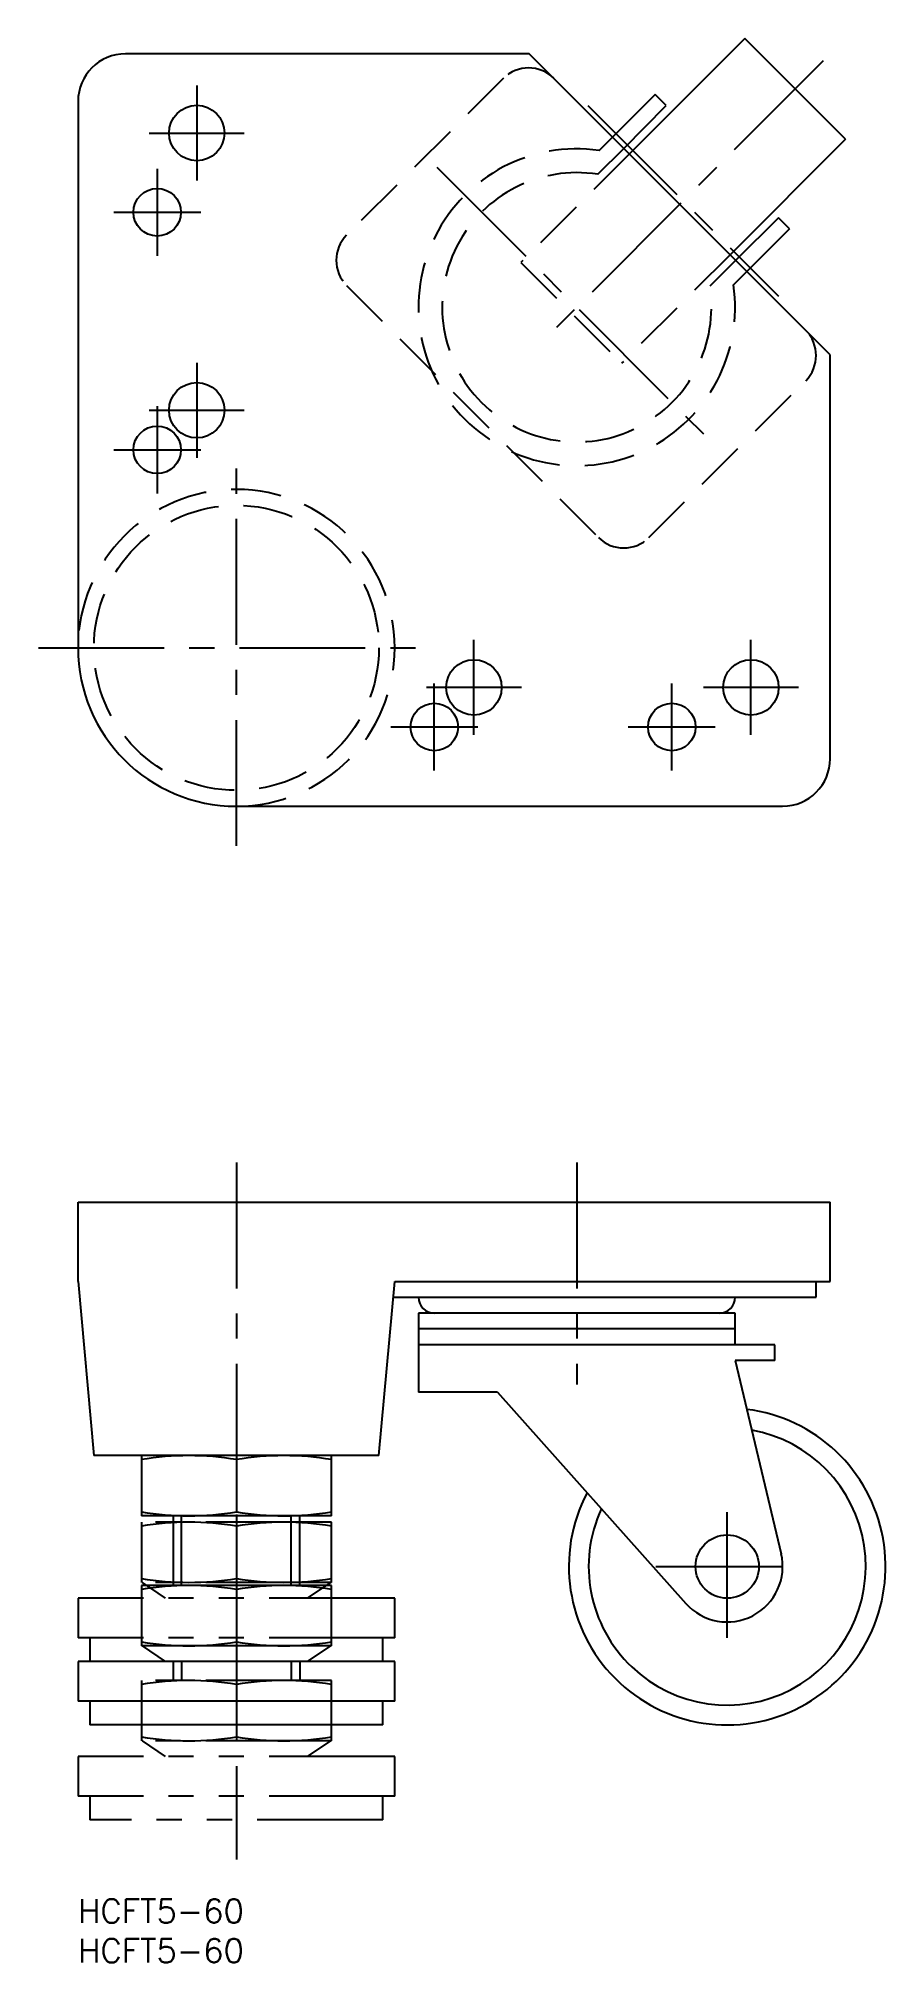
# Model space of a CAD drawing. Extents: x -5 to 102, y -8 to 235.
import ezdxf

# ---------------------------------------------------------------- set-up
doc = ezdxf.new("R2010")
doc.units = 0
doc.header["$LTSCALE"] = 0.5
for name, pattern in [('CENTER', [50.8, 31.75, -6.35, 6.35, -6.35]), ('DASHED', [19.05, 12.7, -6.35]), ('PHANTOM', [63.5, 31.75, -6.35, 6.35, -6.35, 6.35, -6.35])]:
    doc.linetypes.add(name, pattern=pattern)
for name, color, linetype in [('MSM_CENTER', 1, 'CENTER'), ('MSM_CONTINUOUS', 7, 'CONTINUOUS'), ('MSM_DASHED', 4, 'DASHED'), ('MSM_IMAGINARY', 6, 'PHANTOM'), ('MSM_NARROW', 5, 'CONTINUOUS'), ('MSM_PART_NUMBER', 7, 'CONTINUOUS')]:
    doc.layers.add(name, color=color, linetype=linetype)
doc.styles.get("Standard").update_dxf_attribs({"font": 'txt.shx', "height": 3, "bigfont": 'bigfont.shx'})

# ---------------------------------------------------------------- blocks, each defined once
blk = doc.blocks.new('*U14')
at = {"layer": 'MSM_PART_NUMBER'}
blk.add_text('HCFT5-60', height=3, dxfattribs=at).set_placement((0, -3))
blk = doc.blocks.new('*U15')
at = {"layer": 'MSM_PART_NUMBER'}
blk.add_text('HCFT5-60', height=3, dxfattribs=at).set_placement((0, -8))

msp = doc.modelspace()

# ---------------------------------------------------------------- linework, layer by layer
at = {"layer": 'MSM_CENTER'}
for p, q in [((94.11, 232.11), (58.76, 196.76)), ((15, 229), (15, 217)), ((64.41, 226.46), (88.46, 202.41)), ((9, 223), (21, 223)), ((45.32, 218.68), (80.68, 183.32)), ((10, 218.5), (10, 207.5)), ((4.5, 213), (15.5, 213)), ((15, 194), (15, 182)), ((9, 188), (21, 188)), ((10, 188.5), (10, 177.5)), ((4.5, 183), (15.5, 183)), ((20, 133), (20, 183)), ((-5, 158), (45, 158)), ((50, 147), (50, 159)), ((85, 147), (85, 159)), ((45, 142.5), (45, 153.5)), ((75, 142.5), (75, 153.5)), ((56, 153), (44, 153)), ((91, 153), (79, 153)), ((50.5, 148), (39.5, 148)), ((80.5, 148), (69.5, 148)), ((20, 93), (20, 5)), ((63, 93), (63, 65)), ((82, 33), (82, 51)), ((73, 42), (91, 42))]:
    msp.add_line(p, q, dxfattribs=at)
at = {"layer": 'MSM_CONTINUOUS'}
for p, q in [((84.21, 234.94), (69.64, 220.36)), ((96.94, 222.21), (84.21, 234.94)), ((57, 233), (6, 233)), ((95, 195), (57, 233)), ((0, 227), (0, 158)), ((72.9, 227.87), (67.51, 222.49)), ((68.93, 221.07), (74.31, 226.46)), ((74.31, 226.46), (72.9, 227.87)), ((96.94, 222.21), (82.36, 207.64)), ((88.46, 212.31), (83.07, 206.93)), ((89.87, 210.9), (88.46, 212.31)), ((89.87, 210.9), (84.49, 205.51)), ((95, 144), (95, 195)), ((20, 138), (89, 138)), ((0, 78), (0, 88)), ((0, 88), (95, 88)), ((95, 78), (95, 88)), ((0, 78), (2, 56)), ((38, 56), (40, 78)), ((40, 78), (95, 78)), ((93.23, 76), (93.23, 78)), ((39.82, 76), (93.23, 76)), ((83, 74), (43, 74)), ((43, 74), (43, 64)), ((83, 70), (83, 74)), ((83, 72), (43, 72)), ((88, 70), (43, 70)), ((88, 68), (88, 70)), ((88, 68), (83, 68)), ((83, 68), (88.81, 43.62)), ((53, 64), (43, 64)), ((53, 64), (76.78, 37.34)), ((38, 56), (2, 56)), ((8, 56), (8, 48.4)), ((32, 48.4), (32, 56)), ((20, 55.5), (20, 48.9)), ((32, 48.4), (8, 48.4)), ((12, 48.4), (12, 39.6)), ((28, 39.6), (28, 48.4)), ((8, 39.6), (8, 32)), ((32, 39.6), (8, 39.6)), ((20, 39.1), (20, 32.5)), ((32, 32), (32, 39.6)), ((32, 32), (8, 32)), ((8.08, 32), (11, 30)), ((29, 30), (31.92, 32)), ((0, 30), (0, 25)), ((40, 30), (0, 30)), ((40, 25), (40, 30)), ((40, 25), (0, 25)), ((1.5, 25), (1.5, 22)), ((38.5, 22), (38.5, 25)), ((38.5, 22), (1.5, 22))]:
    msp.add_line(p, q, dxfattribs=at)
for centre, radius in [((15, 223), 3.5), ((10, 213), 3), ((15, 188), 3.5), ((10, 183), 3), ((50, 153), 3.5), ((85, 153), 3.5), ((45, 148), 3), ((75, 148), 3), ((82, 42), 4)]:
    msp.add_circle(centre, radius, dxfattribs=at)
for centre, radius, start, end in [((6, 227), 6, 90, 180), ((20, 158), 20, 180, 270), ((89, 144), 6, 270, 360), ((45, 76), 2, 180, 270), ((81, 76), 2, 270, 0), ((82, 42), 20, 152.2153, 82.9168), ((82, 42), 17.5, 155.3062, 79.8259), ((14, 19.56), 36.44, 80.5216, 99.4784), ((26, 19.56), 36.44, 80.5216, 99.4784), ((14, 84.84), 36.44, 260.5216, 279.4784), ((26, 84.84), 36.44, 260.5216, 279.4784), ((82, 42), 7, 221.728, 13.4041), ((14, 3.16), 36.44, 80.5216, 99.4784), ((26, 3.16), 36.44, 80.5216, 99.4784), ((14, 68.44), 36.44, 260.5216, 279.4784), ((26, 68.44), 36.44, 260.5216, 279.4784)]:
    msp.add_arc(centre, radius, start, end, dxfattribs=at)
at = {"layer": 'MSM_DASHED'}
for p, q in [((53.73, 229.91), (33.93, 210.11)), ((65.83, 220.8), (67.51, 222.49)), ((69.64, 220.36), (55.93, 206.66)), ((65.65, 217.79), (68.93, 221.07)), ((55.93, 206.66), (68.66, 193.93)), ((82.36, 207.64), (68.66, 193.93)), ((83.07, 206.93), (79.79, 203.65)), ((82.8, 203.83), (84.49, 205.51)), ((33.93, 203.75), (65.75, 171.93)), ((72.11, 171.93), (91.91, 191.73))]:
    msp.add_line(p, q, dxfattribs=at)
msp.add_circle((20, 158), 18, dxfattribs=at)
for centre, radius, start, end in [((56.91, 226.73), 4.5, 45, 135), ((63, 201), 20, 81.8699, 8.1301), ((63, 201), 17, 81.0319, 8.9681), ((37.11, 206.93), 4.5, 135, 225), ((88.73, 194.91), 4.5, 315, 45), ((20, 158), 20, 270, 180), ((68.93, 175.11), 4.5, 225, 315)]:
    msp.add_arc(centre, radius, start, end, dxfattribs=at)
at = {"layer": 'MSM_IMAGINARY'}
for p, q in [((8, 47.6), (8, 40)), ((32, 47.6), (8, 47.6)), ((20, 47.1), (20, 40.5)), ((32, 40), (32, 47.6)), ((32, 40), (8, 40)), ((8.08, 40), (11, 38)), ((29, 38), (31.92, 40)), ((0, 38), (0, 33)), ((40, 38), (0, 38)), ((40, 33), (40, 38)), ((40, 33), (0, 33)), ((1.5, 33), (1.5, 30)), ((38.5, 30), (38.5, 33)), ((38.5, 30), (1.5, 30)), ((12, 30), (12, 27.6)), ((13.08, 30), (13.08, 27.6)), ((26.92, 30), (26.92, 27.6)), ((28, 30), (28, 27.6)), ((8, 27.6), (8, 20)), ((32, 27.6), (8, 27.6)), ((20, 27.1), (20, 20.5)), ((32, 20), (32, 27.6)), ((32, 20), (8, 20)), ((8.08, 20), (11, 18)), ((29, 18), (31.92, 20)), ((0, 18), (0, 13)), ((40, 18), (0, 18)), ((40, 13), (40, 18)), ((40, 13), (0, 13)), ((1.5, 13), (1.5, 10)), ((38.5, 10), (38.5, 13)), ((38.5, 10), (1.5, 10))]:
    msp.add_line(p, q, dxfattribs=at)
for centre, start, end in [((14, 11.16), 80.5216, 99.4784), ((26, 11.16), 80.5216, 99.4784), ((14, 76.44), 260.5216, 279.4784), ((26, 76.44), 260.5216, 279.4784), ((14, -8.84), 80.5216, 99.4784), ((26, -8.84), 80.5216, 99.4784), ((14, 56.44), 260.5216, 279.4784), ((26, 56.44), 260.5216, 279.4784)]:
    msp.add_arc(centre, 36.44, start, end, dxfattribs=at)
at = {"layer": 'MSM_NARROW'}
for p, q in [((13.08, 39.6), (13.08, 48.4)), ((26.92, 39.6), (26.92, 48.4))]:
    msp.add_line(p, q, dxfattribs=at)

# ---------------------------------------------------------------- block references
at = {"layer": 'MSM_CONTINUOUS'}
for name in ['*U14', '*U15']:
    msp.add_blockref(name, (0, 0), dxfattribs=at)

doc.saveas('drawing.dxf')
